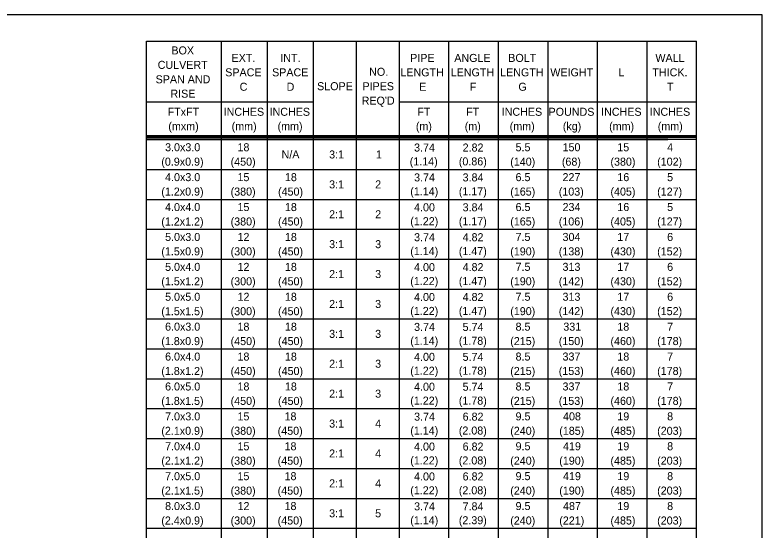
# Model space of a CAD drawing. Extents: x 2262369 to 2262999, y -3123495 to -3123095.
# Drawn here: x 2262714.8 to 2262999.2, y -3123290.8 to -3123094.8 of the extents above; entities that cross this region are included whole.
import ezdxf

# ---------------------------------------------------------------- set-up
doc = ezdxf.new("R2010")
doc.units = 0
doc.layers.add('Default', color=7, linetype='Continuous')
doc.layers.add('RD_Pr_Roadway_Notes', color=7, linetype='Continuous')

msp = doc.modelspace()

# ---------------------------------------------------------------- linework, layer by layer
at = {"layer": 'Default'}
msp.add_lwpolyline([(2262369.22, -3123494.8), (2262999.22, -3123494.8), (2262999.22, -3123094.8), (2262369.22, -3123094.8)], close=True, dxfattribs=at)
at = {"layer": 'RD_Pr_Roadway_Notes'}
for p, q in [((2262764.93, -3123142.19), (2262764.93, -3123104.8)), ((2262764.93, -3123104.8), (2262974.29, -3123104.8)), ((2262793.37, -3123142.19), (2262793.37, -3123104.8)), ((2262810.92, -3123142.19), (2262810.92, -3123104.8)), ((2262828.47, -3123142.19), (2262828.47, -3123104.8)), ((2262844.83, -3123142.19), (2262844.83, -3123104.8)), ((2262861.18, -3123142.19), (2262861.18, -3123104.8)), ((2262861.18, -3123142.19), (2262861.18, -3123104.8)), ((2262880.03, -3123142.19), (2262880.03, -3123104.8)), ((2262898.88, -3123142.19), (2262898.88, -3123104.8)), ((2262917.73, -3123142.19), (2262917.73, -3123104.8)), ((2262936.58, -3123142.19), (2262936.58, -3123104.8)), ((2262955.44, -3123142.19), (2262955.44, -3123104.8)), ((2262974.29, -3123142.19), (2262974.29, -3123104.8)), ((2262828.47, -3123128), (2262764.93, -3123128)), ((2262974.29, -3123128), (2262861.18, -3123128)), ((2262764.93, -3123140.77), (2262963.41, -3123140.77)), ((2262764.93, -3123140.77), (2262974.29, -3123140.77)), ((2262974.29, -3123140.77), (2262764.93, -3123140.77)), ((2262764.93, -3123369.72), (2262764.93, -3123140.77)), ((2262764.93, -3123141.48), (2262963.41, -3123141.48)), ((2262974.29, -3123141.48), (2262764.93, -3123141.48)), ((2262793.37, -3123369.72), (2262793.37, -3123140.77)), ((2262764.93, -3123142.19), (2262963.41, -3123142.19)), ((2262974.29, -3123142.19), (2262764.93, -3123142.19)), ((2262810.92, -3123369.72), (2262810.92, -3123142.19)), ((2262828.47, -3123369.72), (2262828.47, -3123142.19)), ((2262844.83, -3123369.72), (2262844.83, -3123142.19)), ((2262861.18, -3123369.72), (2262861.18, -3123142.19)), ((2262880.03, -3123369.72), (2262880.03, -3123142.19)), ((2262898.88, -3123369.72), (2262898.88, -3123142.19)), ((2262917.73, -3123369.72), (2262917.73, -3123142.19)), ((2262936.58, -3123369.72), (2262936.58, -3123142.19)), ((2262955.44, -3123369.72), (2262955.44, -3123142.19)), ((2262974.29, -3123369.72), (2262974.29, -3123142.19)), ((2262764.93, -3123153.57), (2262974.29, -3123153.57)), ((2262764.93, -3123164.95), (2262974.29, -3123164.95)), ((2262764.93, -3123176.32), (2262974.29, -3123176.32)), ((2262764.93, -3123187.7), (2262974.29, -3123187.7)), ((2262764.93, -3123199.08), (2262974.29, -3123199.08)), ((2262764.93, -3123210.45), (2262974.29, -3123210.45)), ((2262764.93, -3123221.83), (2262974.29, -3123221.83)), ((2262764.93, -3123233.2), (2262974.29, -3123233.2)), ((2262764.93, -3123244.57), (2262974.29, -3123244.57)), ((2262764.93, -3123255.95), (2262974.29, -3123255.95)), ((2262764.93, -3123267.33), (2262974.29, -3123267.33)), ((2262764.93, -3123278.7), (2262974.29, -3123278.7)), ((2262764.93, -3123290.08), (2262974.29, -3123290.08))]:
    msp.add_line(p, q, dxfattribs=at)

# ---------------------------------------------------------------- texts
for s, height, p in [('BOX', 3.048, (2262774.36, -3123109.82)), ('EXT.', 3.048, (2262797.25, -3123112.67)), ('INT.', 3.048, (2262815.81, -3123112.67)), ('PIPE', 3.048, (2262865.26, -3123112.67)), ('ANGLE', 3.048, (2262882.05, -3123112.67)), ('BOLT', 3.048, (2262902.61, -3123112.67)), ('WALL', 3.048, (2262958.62, -3123112.67)), ('CULVERT', 3.048, (2262769.14, -3123115.31)), ('SPACE', 3.048, (2262794.85, -3123118.15)), ('SPACE', 3.048, (2262812.69, -3123118.15)), ('NO.', 3.048, (2262849.65, -3123117.95)), ('LENGTH', 3.048, (2262861.53, -3123118.15)), ('LENGTH', 3.048, (2262880.69, -3123118.15)), ('LENGTH', 3.048, (2262899.5, -3123118.15)), ('WEIGHT', 3.048, (2262918.61, -3123118.15)), ('L', 3.05, (2262944.56, -3123118.15)), ('THICK.', 3.048, (2262957.47, -3123118.15)), ('SPAN AND', 3.048, (2262768.35, -3123120.8)), ('C', 3.05, (2262800.34, -3123123.64)), ('D', 3.05, (2262818.22, -3123123.64)), ('SLOPE', 3.048, (2262829.83, -3123123.43)), ('PIPES', 3.048, (2262847.09, -3123123.43)), ('E', 3.05, (2262868.69, -3123123.64)), ('F', 3.05, (2262887.95, -3123123.64)), ('G', 3.05, (2262906.45, -3123123.64)), ('T', 3.05, (2262963.01, -3123123.64)), ('RISE', 3.048, (2262773.99, -3123126.28)), ("REQ'D", 3.048, (2262846.8, -3123128.92)), ('FTxFT', 3.048, (2262772.92, -3123133.16)), ('INCHES', 3.048, (2262794.25, -3123133.16)), ('INCHES', 3.048, (2262811.73, -3123133.16)), ('FT', 3.048, (2262867.98, -3123133.16)), ('FT', 3.048, (2262886.58, -3123133.16)), ('INCHES', 3.048, (2262900.11, -3123133.16)), ('POUNDS', 3.048, (2262917.95, -3123133.16)), ('INCHES', 3.048, (2262937.96, -3123133.16)), ('INCHES', 3.048, (2262956.47, -3123133.16)), ('(mxm)', 3.048, (2262773.19, -3123138.64)), ('(mm)', 3.048, (2262797.3, -3123138.64)), ('(mm)', 3.048, (2262814.78, -3123138.64)), ('(m)', 3.048, (2262867.42, -3123138.64)), ('(m)', 3.048, (2262886.03, -3123138.64)), ('(mm)', 3.048, (2262903.16, -3123138.64)), ('(kg)', 3.048, (2262923.37, -3123138.64)), ('(mm)', 3.048, (2262941.01, -3123138.64)), ('(mm)', 3.048, (2262959.52, -3123138.64)), ('3.0x3.0', 3.048, (2262771.96, -3123146.65)), ('18', 3.048, (2262799.52, -3123146.65)), ('3.74', 3.048, (2262866.75, -3123146.76)), ('2.82', 3.048, (2262885.23, -3123146.76)), ('5.5', 3.048, (2262905.38, -3123146.65)), ('150', 3.048, (2262923.27, -3123146.65)), ('15', 3.048, (2262944.12, -3123146.65)), ('4', 3.05, (2262963.1, -3123146.65)), ('N/A', 3.048, (2262816.3, -3123149.4)), ('3:1', 3.048, (2262834.41, -3123149.4)), ('1', 3.05, (2262852.22, -3123149.4)), ('(0.9x0.9)', 3.048, (2262770.52, -3123152.14)), ('(450)', 3.048, (2262796.9, -3123152.14)), ('(1.14)', 3.048, (2262865.09, -3123152.04)), ('(0.86)', 3.048, (2262883.78, -3123152.04)), ('(140)', 3.048, (2262903.36, -3123152.14)), ('(68)', 3.048, (2262923.01, -3123152.14)), ('(380)', 3.048, (2262941.51, -3123152.14)), ('(102)', 3.048, (2262959.29, -3123152.14)), ('4.0x3.0', 3.048, (2262771.96, -3123158.03)), ('15', 3.048, (2262799.51, -3123158.03)), ('18', 3.048, (2262817.58, -3123158.03)), ('3.74', 3.048, (2262866.75, -3123158.13)), ('3.84', 3.048, (2262885.22, -3123158.13)), ('6.5', 3.048, (2262905.38, -3123158.03)), ('227', 3.048, (2262923.26, -3123158.03)), ('16', 3.048, (2262944.13, -3123158.03)), ('5', 3.05, (2262963.08, -3123158.03)), ('3:1', 3.048, (2262834.41, -3123160.78)), ('2', 3.05, (2262851.94, -3123160.78)), ('(1.2x0.9)', 3.048, (2262770.52, -3123163.52)), ('(380)', 3.048, (2262796.9, -3123163.52)), ('(450)', 3.048, (2262814.96, -3123163.52)), ('(1.14)', 3.048, (2262865.3, -3123163.42)), ('(1.17)', 3.048, (2262883.78, -3123163.42)), ('(165)', 3.048, (2262903.36, -3123163.52)), ('(103)', 3.048, (2262921.83, -3123163.52)), ('(405)', 3.048, (2262941.51, -3123163.52)), ('(127)', 3.048, (2262959.29, -3123163.52)), ('4.0x4.0', 3.048, (2262771.96, -3123169.41)), ('15', 3.048, (2262799.51, -3123169.41)), ('18', 3.048, (2262817.58, -3123169.41)), ('4.00', 3.048, (2262866.75, -3123169.5)), ('3.84', 3.048, (2262885.22, -3123169.5)), ('6.5', 3.048, (2262905.38, -3123169.4)), ('234', 3.048, (2262923.27, -3123169.4)), ('16', 3.048, (2262944.13, -3123169.4)), ('5', 3.05, (2262963.08, -3123169.4)), ('2:1', 3.048, (2262834.41, -3123172.15)), ('2', 3.05, (2262851.94, -3123172.15)), ('(1.2x1.2)', 3.048, (2262770.52, -3123174.9)), ('(380)', 3.048, (2262796.9, -3123174.9)), ('(450)', 3.048, (2262814.96, -3123174.9)), ('(1.22)', 3.048, (2262865.3, -3123174.79)), ('(1.17)', 3.048, (2262883.78, -3123174.79)), ('(165)', 3.048, (2262903.36, -3123174.89)), ('(106)', 3.048, (2262921.83, -3123174.89)), ('(405)', 3.048, (2262941.51, -3123174.89)), ('(127)', 3.048, (2262959.29, -3123174.89)), ('5.0x3.0', 3.048, (2262771.96, -3123180.78)), ('12', 3.048, (2262799.54, -3123180.78)), ('18', 3.048, (2262817.58, -3123180.78)), ('3.74', 3.048, (2262866.75, -3123180.88)), ('4.82', 3.048, (2262885.23, -3123180.88)), ('7.5', 3.048, (2262905.38, -3123180.78)), ('304', 3.048, (2262923.27, -3123180.78)), ('17', 3.048, (2262944.13, -3123180.78)), ('6', 3.05, (2262963.09, -3123180.78)), ('3:1', 3.048, (2262834.41, -3123183.52)), ('3', 3.05, (2262851.93, -3123183.52)), ('(1.5x0.9)', 3.048, (2262770.52, -3123186.27)), ('(300)', 3.048, (2262796.9, -3123186.27)), ('(450)', 3.048, (2262814.96, -3123186.27)), ('(1.14)', 3.048, (2262865.3, -3123186.17)), ('(1.47)', 3.048, (2262883.78, -3123186.17)), ('(190)', 3.048, (2262903.36, -3123186.27)), ('(138)', 3.048, (2262921.83, -3123186.27)), ('(430)', 3.048, (2262941.51, -3123186.27)), ('(152)', 3.048, (2262959.29, -3123186.27)), ('5.0x4.0', 3.048, (2262771.96, -3123192.16)), ('12', 3.048, (2262799.54, -3123192.16)), ('18', 3.048, (2262817.58, -3123192.16)), ('4.00', 3.048, (2262866.75, -3123192.26)), ('4.82', 3.048, (2262885.23, -3123192.26)), ('7.5', 3.048, (2262905.38, -3123192.15)), ('313', 3.048, (2262923.26, -3123192.15)), ('17', 3.048, (2262944.13, -3123192.15)), ('6', 3.05, (2262963.09, -3123192.15)), ('2:1', 3.048, (2262834.41, -3123194.89)), ('3', 3.05, (2262851.93, -3123194.89)), ('(1.5x1.2)', 3.048, (2262770.52, -3123197.65)), ('(300)', 3.048, (2262796.9, -3123197.65)), ('(450)', 3.048, (2262814.96, -3123197.65)), ('(1.22)', 3.048, (2262865.3, -3123197.55)), ('(1.47)', 3.048, (2262883.78, -3123197.55)), ('(190)', 3.048, (2262903.36, -3123197.64)), ('(142)', 3.048, (2262921.83, -3123197.64)), ('(430)', 3.048, (2262941.51, -3123197.64)), ('(152)', 3.048, (2262959.29, -3123197.64)), ('5.0x5.0', 3.048, (2262771.96, -3123203.54)), ('12', 3.048, (2262799.54, -3123203.54)), ('18', 3.048, (2262817.58, -3123203.54)), ('4.00', 3.048, (2262866.75, -3123203.63)), ('4.82', 3.048, (2262885.23, -3123203.63)), ('7.5', 3.048, (2262905.38, -3123203.53)), ('313', 3.048, (2262923.26, -3123203.53)), ('17', 3.048, (2262944.13, -3123203.53)), ('6', 3.05, (2262963.09, -3123203.53)), ('2:1', 3.048, (2262834.41, -3123206.27)), ('3', 3.05, (2262851.93, -3123206.27)), ('(1.5x1.5)', 3.048, (2262770.52, -3123209.03)), ('(300)', 3.048, (2262796.9, -3123209.03)), ('(450)', 3.048, (2262814.96, -3123209.03)), ('(1.22)', 3.048, (2262865.3, -3123208.92)), ('(1.47)', 3.048, (2262883.78, -3123208.92)), ('(190)', 3.048, (2262903.36, -3123209.01)), ('(142)', 3.048, (2262921.83, -3123209.01)), ('(430)', 3.048, (2262941.51, -3123209.01)), ('(152)', 3.048, (2262959.29, -3123209.01)), ('6.0x3.0', 3.048, (2262771.96, -3123214.91)), ('18', 3.048, (2262799.52, -3123214.91)), ('18', 3.048, (2262817.58, -3123214.91)), ('3.74', 3.048, (2262866.75, -3123215.01)), ('5.74', 3.048, (2262885.22, -3123215.01)), ('8.5', 3.048, (2262905.38, -3123214.91)), ('331', 3.048, (2262923.56, -3123214.91)), ('18', 3.048, (2262944.13, -3123214.91)), ('7', 3.05, (2262963.09, -3123214.91)), ('3:1', 3.048, (2262834.41, -3123217.65)), ('3', 3.05, (2262851.93, -3123217.65)), ('(1.8x0.9)', 3.048, (2262770.52, -3123220.4)), ('(450)', 3.048, (2262796.9, -3123220.4)), ('(450)', 3.048, (2262814.96, -3123220.4)), ('(1.14)', 3.048, (2262865.3, -3123220.29)), ('(1.78)', 3.048, (2262883.78, -3123220.29)), ('(215)', 3.048, (2262903.36, -3123220.39)), ('(150)', 3.048, (2262921.83, -3123220.39)), ('(460)', 3.048, (2262941.51, -3123220.39)), ('(178)', 3.048, (2262959.29, -3123220.39)), ('6.0x4.0', 3.048, (2262771.96, -3123226.29)), ('18', 3.048, (2262799.52, -3123226.29)), ('18', 3.048, (2262817.58, -3123226.29)), ('4.00', 3.048, (2262866.75, -3123226.39)), ('5.74', 3.048, (2262885.22, -3123226.39)), ('8.5', 3.048, (2262905.38, -3123226.28)), ('337', 3.048, (2262923.26, -3123226.28)), ('18', 3.048, (2262944.13, -3123226.28)), ('7', 3.05, (2262963.09, -3123226.28)), ('2:1', 3.048, (2262834.41, -3123229.02)), ('3', 3.05, (2262851.93, -3123229.02)), ('(1.8x1.2)', 3.048, (2262770.52, -3123231.77)), ('(450)', 3.048, (2262796.9, -3123231.77)), ('(450)', 3.048, (2262814.96, -3123231.77)), ('(1.22)', 3.048, (2262865.3, -3123231.67)), ('(1.78)', 3.048, (2262883.78, -3123231.67)), ('(215)', 3.048, (2262903.36, -3123231.76)), ('(153)', 3.048, (2262921.83, -3123231.76)), ('(460)', 3.048, (2262941.51, -3123231.76)), ('(178)', 3.048, (2262959.29, -3123231.76)), ('6.0x5.0', 3.048, (2262771.96, -3123237.67)), ('18', 3.048, (2262799.52, -3123237.67)), ('18', 3.048, (2262817.58, -3123237.67)), ('4.00', 3.048, (2262866.75, -3123237.76)), ('5.74', 3.048, (2262885.22, -3123237.76)), ('8.5', 3.048, (2262905.38, -3123237.66)), ('337', 3.048, (2262923.26, -3123237.66)), ('18', 3.048, (2262944.13, -3123237.66)), ('7', 3.05, (2262963.09, -3123237.66)), ('2:1', 3.048, (2262834.41, -3123240.4)), ('3', 3.05, (2262851.93, -3123240.4)), ('(1.8x1.5)', 3.048, (2262770.52, -3123243.15)), ('(450)', 3.048, (2262796.9, -3123243.15)), ('(450)', 3.048, (2262814.96, -3123243.15)), ('(1.22)', 3.048, (2262865.3, -3123243.04)), ('(1.78)', 3.048, (2262883.78, -3123243.04)), ('(215)', 3.048, (2262903.36, -3123243.14)), ('(153)', 3.048, (2262921.83, -3123243.14)), ('(460)', 3.048, (2262941.51, -3123243.14)), ('(178)', 3.048, (2262959.29, -3123243.14)), ('7.0x3.0', 3.048, (2262771.96, -3123249.04)), ('15', 3.048, (2262799.51, -3123249.04)), ('18', 3.048, (2262817.43, -3123249.04)), ('3.74', 3.048, (2262866.75, -3123249.14)), ('6.82', 3.048, (2262885.23, -3123249.14)), ('9.5', 3.048, (2262905.38, -3123249.03)), ('408', 3.048, (2262923.46, -3123249.03)), ('19', 3.048, (2262944.13, -3123249.03)), ('8', 3.05, (2262963.09, -3123249.03)), ('3:1', 3.048, (2262834.41, -3123251.78)), ('4', 3.05, (2262851.94, -3123251.78)), ('(2.1x0.9)', 3.048, (2262770.52, -3123254.52)), ('(380)', 3.048, (2262796.9, -3123254.52)), ('(450)', 3.048, (2262814.81, -3123254.52)), ('(1.14)', 3.048, (2262865.3, -3123254.42)), ('(2.08)', 3.048, (2262883.78, -3123254.42)), ('(240)', 3.048, (2262903.36, -3123254.52)), ('(185)', 3.048, (2262922.02, -3123254.52)), ('(485)', 3.048, (2262941.51, -3123254.52)), ('(203)', 3.048, (2262959.29, -3123254.52)), ('7.0x4.0', 3.048, (2262771.96, -3123260.42)), ('15', 3.048, (2262799.51, -3123260.42)), ('18', 3.048, (2262817.43, -3123260.42)), ('4.00', 3.048, (2262866.75, -3123260.52)), ('6.82', 3.048, (2262885.23, -3123260.52)), ('9.5', 3.048, (2262905.38, -3123260.4)), ('419', 3.048, (2262923.46, -3123260.4)), ('19', 3.048, (2262944.13, -3123260.4)), ('8', 3.05, (2262963.09, -3123260.4)), ('2:1', 3.048, (2262834.41, -3123263.15)), ('4', 3.05, (2262851.94, -3123263.15)), ('(2.1x1.2)', 3.048, (2262770.52, -3123265.9)), ('(380)', 3.048, (2262796.9, -3123265.9)), ('(450)', 3.048, (2262814.81, -3123265.9)), ('(1.22)', 3.048, (2262865.3, -3123265.8)), ('(2.08)', 3.048, (2262883.78, -3123265.8)), ('(240)', 3.048, (2262903.36, -3123265.89)), ('(190)', 3.048, (2262922.02, -3123265.89)), ('(485)', 3.048, (2262941.51, -3123265.89)), ('(203)', 3.048, (2262959.29, -3123265.89)), ('7.0x5.0', 3.048, (2262771.96, -3123271.79)), ('15', 3.048, (2262799.51, -3123271.79)), ('18', 3.048, (2262817.43, -3123271.79)), ('4.00', 3.048, (2262866.75, -3123271.89)), ('6.82', 3.048, (2262885.23, -3123271.89)), ('9.5', 3.048, (2262905.38, -3123271.78)), ('419', 3.048, (2262923.46, -3123271.78)), ('19', 3.048, (2262944.13, -3123271.78)), ('8', 3.05, (2262963.09, -3123271.78)), ('2:1', 3.048, (2262834.41, -3123274.53)), ('4', 3.05, (2262851.94, -3123274.53)), ('(2.1x1.5)', 3.048, (2262770.52, -3123277.28)), ('(380)', 3.048, (2262796.9, -3123277.28)), ('(450)', 3.048, (2262814.81, -3123277.28)), ('(1.22)', 3.048, (2262865.3, -3123277.17)), ('(2.08)', 3.048, (2262883.78, -3123277.17)), ('(240)', 3.048, (2262903.36, -3123277.27)), ('(190)', 3.048, (2262922.02, -3123277.27)), ('(485)', 3.048, (2262941.51, -3123277.27)), ('(203)', 3.048, (2262959.29, -3123277.27)), ('8.0x3.0', 3.048, (2262771.96, -3123283.16)), ('12', 3.048, (2262799.54, -3123283.16)), ('18', 3.048, (2262817.43, -3123283.16)), ('3.74', 3.048, (2262866.75, -3123283.27)), ('7.84', 3.048, (2262885.22, -3123283.27)), ('9.5', 3.048, (2262905.38, -3123283.16)), ('487', 3.048, (2262923.46, -3123283.16)), ('19', 3.048, (2262944.13, -3123283.16)), ('8', 3.05, (2262963.09, -3123283.16)), ('3:1', 3.048, (2262834.41, -3123285.91)), ('5', 3.05, (2262851.92, -3123285.91)), ('(2.4x0.9)', 3.048, (2262770.52, -3123288.65)), ('(300)', 3.048, (2262796.9, -3123288.65)), ('(450)', 3.048, (2262814.81, -3123288.65)), ('(1.14)', 3.048, (2262865.3, -3123288.55)), ('(2.39)', 3.048, (2262883.78, -3123288.55)), ('(240)', 3.048, (2262903.36, -3123288.65)), ('(221)', 3.048, (2262922.02, -3123288.65)), ('(485)', 3.048, (2262941.51, -3123288.65)), ('(203)', 3.048, (2262959.29, -3123288.65))]:
    msp.add_text(s, height=height, dxfattribs=at).set_placement(p)

doc.saveas('drawing.dxf')
